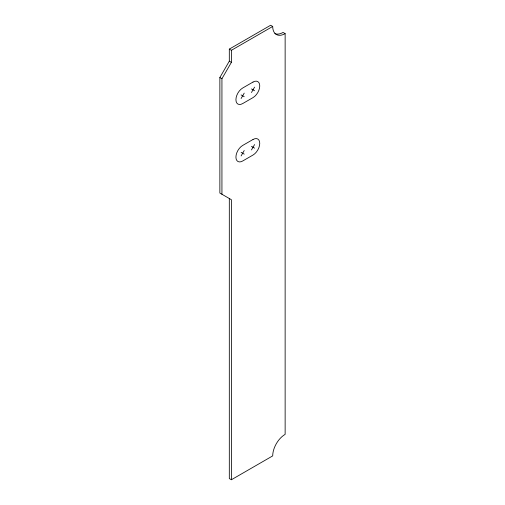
<?xml version="1.0" encoding="UTF-8"?>
<svg xmlns="http://www.w3.org/2000/svg" width="505" height="505" viewBox="0 0 505 505"><rect width="100%" height="100%" fill="white"/><g stroke="black" fill="none" stroke-linecap="round" stroke-linejoin="round"><path stroke-width="0.76" d="M231.385 479.75L231.385 199.709L219.864 193.055L219.864 77.524L229.314 61.162L229.314 49.105L270.63 25.25L272.706 26.449A17.58 10.15 -60 0 0 285.136 33.627L285.136 434.363A17.58 10.15 -60 0 0 272.706 455.895L231.385 479.75L229.314 478.551L229.314 198.516M221.935 194.255L221.935 78.723L231.385 62.355L231.385 50.304L272.706 26.449M241.106 98.5L244.212 93.122M251.465 92.522L254.57 87.138M241.106 155.931L244.212 150.547M251.465 149.947L254.57 144.563M285.136 33.627L283.065 32.427A17.58 10.15 -60 0 1 274.859 33.595M229.314 49.105L231.385 50.304M229.314 61.162L231.385 62.355M251.465 88.93L254.57 90.73M219.864 77.524L221.935 78.723M241.106 94.915L244.212 96.707M251.465 146.355L254.57 148.154M241.106 152.34L244.212 154.132M253.018 82.056L242.659 88.034A9.526 5.498 -60 0 0 235.923 99.7A9.526 5.498 -60 0 0 242.659 103.588L253.018 97.604A9.526 5.498 -60 0 0 259.753 85.945A9.526 5.498 -60 0 0 253.018 82.056M253.018 139.481L242.659 145.459A9.526 5.498 -60 0 0 235.923 157.124A9.526 5.498 -60 0 0 242.659 161.013L253.018 155.035A9.526 5.498 -60 0 0 259.753 143.369A9.526 5.498 -60 0 0 253.018 139.481"/></g></svg>
